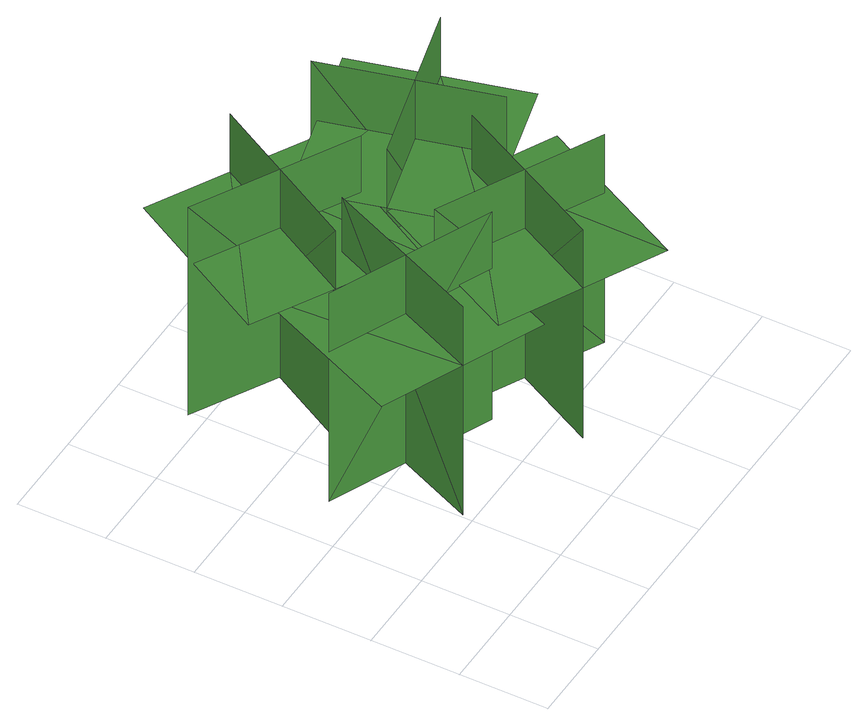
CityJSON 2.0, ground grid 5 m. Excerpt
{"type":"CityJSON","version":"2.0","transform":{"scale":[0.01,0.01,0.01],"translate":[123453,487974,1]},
"CityObjects":{
"tree1":{"type":"SolitaryVegetationObject","geometry":[{"type":"MultiSurface","lod":"1","boundaries":[[[0,1,2]],[[0,2,3]],[[4,5,6]],[[4,6,7]],[[8,9,10]],[[8,10,11]],[[8,11,12]],[[8,12,13]]]}]},
"tree2":{"type":"SolitaryVegetationObject","geometry":[{"type":"MultiSurface","lod":"1","boundaries":[[[14,15,16]],[[14,16,17]],[[18,19,20]],[[18,20,21]],[[22,23,24]],[[22,24,25]],[[22,25,26]],[[22,26,27]]]}]},
"tree3":{"type":"SolitaryVegetationObject","geometry":[{"type":"MultiSurface","lod":"1","boundaries":[[[28,29,30]],[[28,30,31]],[[32,33,34]],[[32,34,35]],[[36,37,38]],[[36,38,39]],[[36,39,40]],[[36,40,41]]]}]},
"tree4":{"type":"SolitaryVegetationObject","geometry":[{"type":"MultiSurface","lod":"1","boundaries":[[[42,43,44]],[[42,44,45]],[[46,47,48]],[[46,48,49]],[[50,51,52]],[[50,52,53]],[[50,53,54]],[[50,54,55]]]}]}
},
"vertices":[
[279,1182,43],[1191,782,43],[1191,782,1428],[279,1182,1428],[517,562,43],[917,1474,43],[917,1474,1428],[517,562,1428],[517,562,1040],[973,362,1040],[1373,1274,1040],[917,1474,1040],[460,1674,1040],[61,762,1040],
[1327,1601,67],[455,2083,67],[455,2083,1452],[1327,1601,1452],[1147,2240,67],[665,1368,67],[665,1368,1452],[1147,2240,1452],[1147,2240,1064],[711,2480,1064],[229,1609,1064],[665,1368,1064],[1101,1127,1064],[1583,1999,1064],
[1940,575,56],[1053,1028,56],[1053,1028,1441],[1940,575,1441],[1739,1207,56],[1286,321,56],[1286,321,1441],[1739,1208,1441],[1739,1207,1053],[1296,1434,1053],[843,547,1053],[1286,321,1053],[1730,94,1053],[2183,981,1053],
[1912,1112,84],[1664,2077,84],[1664,2077,1469],[1912,1112,1469],[2253,1682,84],[1289,1433,84],[1289,1433,1469],[2253,1682,1469],[2253,1682,1080],[2129,2164,1080],[1164,1915,1080],[1289,1433,1080],[1413,951,1080],[2377,1199,1080]
]}
